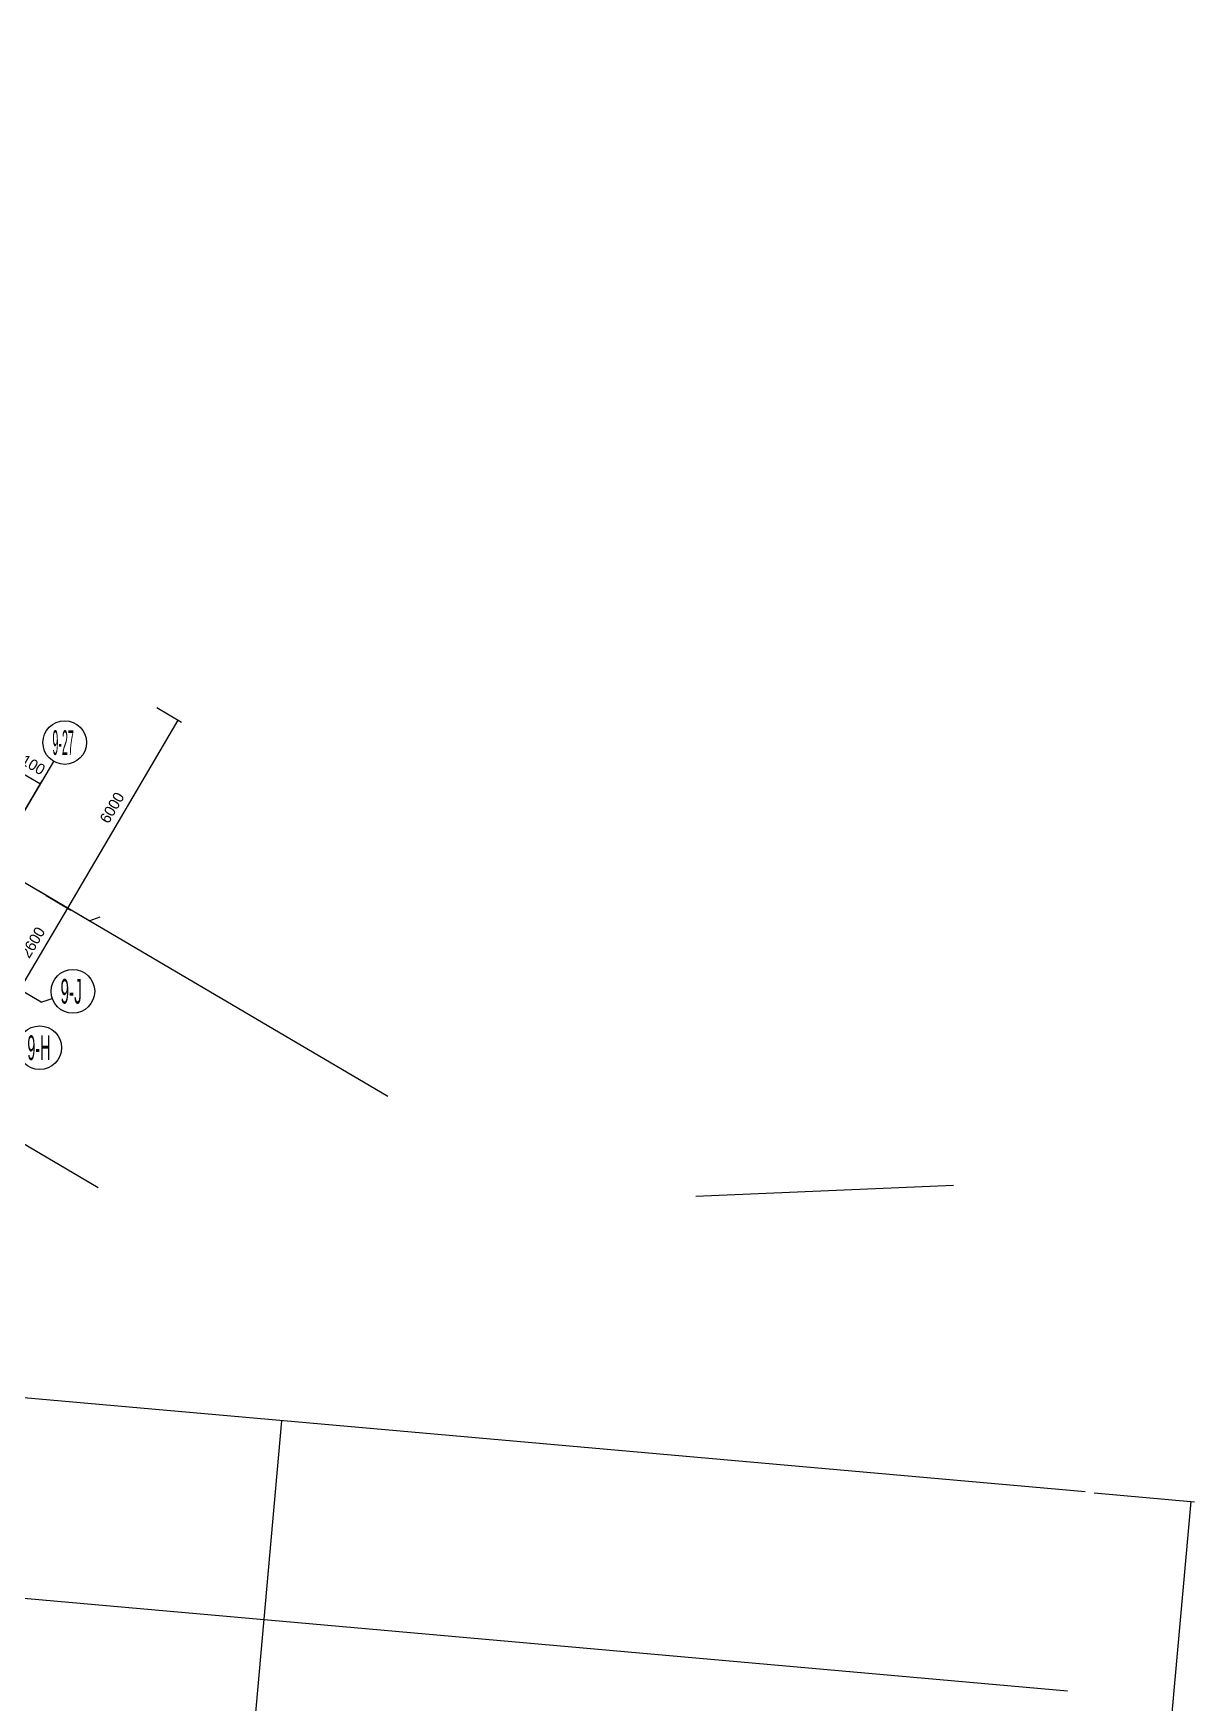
# Model space of a CAD drawing. Extents: x 471867 to 669967, y 35268 to 238913.
# Drawn here: x 638021 to 669967, y 94429 to 140350 of the extents above; entities that cross this region are included whole.
import ezdxf

# ---------------------------------------------------------------- set-up
doc = ezdxf.new("R2010")
doc.units = 0
doc.header["$LTSCALE"] = 100
doc.header["$MEASUREMENT"] = 0
for name, color, linetype in [('AXIS', 3, 'Continuous'), ('DOTE', 253, 'Continuous'), ('L-AXIS', 3, 'Continuous')]:
    doc.layers.add(name, color=color, linetype=linetype)
doc.styles.add('hztxt2', font='hztxt2')
doc.dimstyles.get("Standard").update_dxf_attribs({"dimtxt": 300, "dimasz": 100, "dimexe": 100, "dimexo": 250, "dimgap": 100, "dimtad": 0, "dimtoh": 1, "dimdec": 0, "dimdsep": 46, "dimcen": 0.09, "dimclrt": 7, "dimadec": 0, "dimazin": 0, "dimtfac": 1, "dimtdec": 4, "dimtofl": 0, "dimtmove": 0, "dimatfit": 3, "dimfxl": 1, "dimtolj": 1, "dimtzin": 0, "dimarcsym": 0})

# ---------------------------------------------------------------- blocks, each defined once
blk = doc.blocks.new('*D426')
at = {"layer": 'L-AXIS', "color": 0, "linetype": 'ByBlock', "lineweight": -2}
for p, q in [((667205, 100201), (669967, 99956)), ((664726, 41993), (669868, 99965)), ((662063, 42229), (664825, 41984))]:
    blk.add_line(p, q, dxfattribs=at)
for points in [[(669868, 99965), (669875, 99864), (669842, 99867)], [(664726, 41993), (664718, 42094), (664751, 42091)]]:
    blk.add_solid(points, dxfattribs=at)
at = {"layer": 'L-AXIS', "color": 7, "linetype": 'Continuous', "lineweight": -2, "insert": (666948, 71010), "char_height": 300, "width": 993.33, "attachment_point": 5, "rotation": 84.9316, "style": 'hztxt2'}
blk.add_mtext('58200', dxfattribs=at)
blk = doc.blocks.new('*D90')
at = {"layer": 'L-AXIS', "color": 0, "linetype": 'ByBlock', "lineweight": -2}
for p, q in [((641416, 121804), (642094, 121405)), ((638966, 116284), (642007, 121456)), ((638375, 116631), (639052, 116233))]:
    blk.add_line(p, q, dxfattribs=at)
for points in [[(642007, 121456), (641971, 121361), (641942, 121378)], [(638966, 116284), (639003, 116379), (639031, 116362)]]:
    blk.add_solid(points, dxfattribs=at)
at = {"layer": 'L-AXIS', "color": 7, "linetype": 'Continuous', "lineweight": -2, "insert": (640185, 119047), "char_height": 300, "width": 770, "attachment_point": 5, "rotation": 59.5454, "style": 'hztxt2'}
blk.add_mtext('6000', dxfattribs=at)
blk = doc.blocks.new('_AXISO')
blk.add_circle((0, 0), 0.5)
blk = doc.blocks.new('*D144')
at = {"layer": 'L-AXIS', "color": 0, "linetype": 'ByBlock', "lineweight": -2}
for p, q in [((637648, 114043), (638966, 116284)), ((638375, 116631), (639052, 116233)), ((637057, 114390), (637735, 113992))]:
    blk.add_line(p, q, dxfattribs=at)
for points in [[(638966, 116284), (638930, 116189), (638901, 116206)], [(637648, 114043), (637685, 114137), (637713, 114120)]]:
    blk.add_solid(points, dxfattribs=at)
at = {"layer": 'L-AXIS', "color": 7, "linetype": 'Continuous', "lineweight": -2, "insert": (638006, 115341), "char_height": 300, "width": 775, "attachment_point": 5, "rotation": 59.5454, "style": 'hztxt2'}
blk.add_mtext('2600', dxfattribs=at)
blk = doc.blocks.new('*D73')
at = {"layer": 'L-AXIS', "color": 0, "linetype": 'ByBlock', "lineweight": -2}
for p, q in [((636768, 119412), (637317, 120346)), ((637266, 120260), (638215, 119703)), ((637716, 118855), (638265, 119789))]:
    blk.add_line(p, q, dxfattribs=at)
for points in [[(637266, 120260), (637361, 120224), (637344, 120195)], [(638215, 119703), (638120, 119739), (638137, 119768)]]:
    blk.add_solid(points, dxfattribs=at)
at = {"layer": 'L-AXIS', "color": 7, "linetype": 'Continuous', "lineweight": -2, "insert": (637918, 120283), "char_height": 300, "width": 685, "attachment_point": 5, "rotation": 329.5454, "style": 'hztxt2'}
blk.add_mtext('1100', dxfattribs=at)

msp = doc.modelspace()

# ---------------------------------------------------------------- linework, layer by layer
at = {"layer": 'DOTE'}
for p, q in [((585803.6, 140350.1), (639805.6, 108598)), ((647775.5, 111104.2), (601053.4, 138575.8)), ((663335.3, 108658.4), (656241.8, 108355.6)), ((666955.8, 100223.5), (587358.1, 107283.1)), ((644842.6, 102184.8), (639406.7, 40893.9)), ((666469.9, 94745), (595896.9, 101004.2))]:
    msp.add_line(p, q, dxfattribs=at)
at = {"layer": 'L-AXIS'}
for p, q in [((637589.2, 118639.1), (638579.8, 120323.9)), ((639552.8, 115939), (638159.6, 116758.2)), ((639552.8, 115939), (639857.3, 116043.5)), ((638235, 113697.7), (636841.8, 114516.9)), ((638235, 113697.7), (638539.5, 113802.2))]:
    msp.add_line(p, q, dxfattribs=at)

# ---------------------------------------------------------------- block references
at = {"layer": 'AXIS'}
ref = msp.add_blockref('_AXISO', (638883.9, 120841.1), dxfattribs=dict(at, xscale=1199.999999999997, yscale=1200, rotation=359.999645787379))
ref.add_attrib('A', '9-27', (638544.5, 120501.7), dxfattribs={"height": 678.82, "style": 'hztxt2', "width": 0.325})
ref = msp.add_blockref('_AXISO', (639107, 113997), dxfattribs=dict(at, xscale=1199.999999999997, yscale=1200, rotation=359.999645787379))
ref.add_attrib('A', '9-J', (638767.6, 113657.6), dxfattribs={"height": 678.82, "style": 'hztxt2', "width": 0.464286})
ref = msp.add_blockref('_AXISO', (638194.7, 112445.4), dxfattribs=dict(at, xscale=1199.999999999997, yscale=1200, rotation=359.999645787379))
ref.add_attrib('A', '9-H', (637855.3, 112106), dxfattribs={"height": 678.82, "style": 'hztxt2', "width": 0.433333})

# ---------------------------------------------------------------- dimensions: what is measured, and where the dimension line sits
at = {"layer": 'L-AXIS'}
for base, p1, p2, angle, picture, middle in [((642007.4, 121456.1), (638159.6, 116758.2), (641200.8, 121930.4), 59.54537, '*D90', (640185.1, 119047.4)), ((638214.5, 119702.6), (636640.9, 119196.6), (637589.2, 118639.1), 329.54537, '*D73', (637917.8, 120283.1)), ((638966.3, 116283.9), (636841.8, 114516.9), (638159.6, 116758.2), 59.54537, '*D144', (638005.6, 115340.7)), ((669867.5, 99965.3), (661814.2, 42251.1), (666955.8, 100223.5), 84.93165, '*D426', (666948.1, 71010))]:
    dim = msp.add_linear_dim(base=base, p1=p1, p2=p2, angle=angle, dimstyle='Standard', dxfattribs=at)
    dim.commit()
    dim.dimension.update_dxf_attribs({"geometry": picture, "text_midpoint": middle})

doc.saveas('drawing.dxf')
